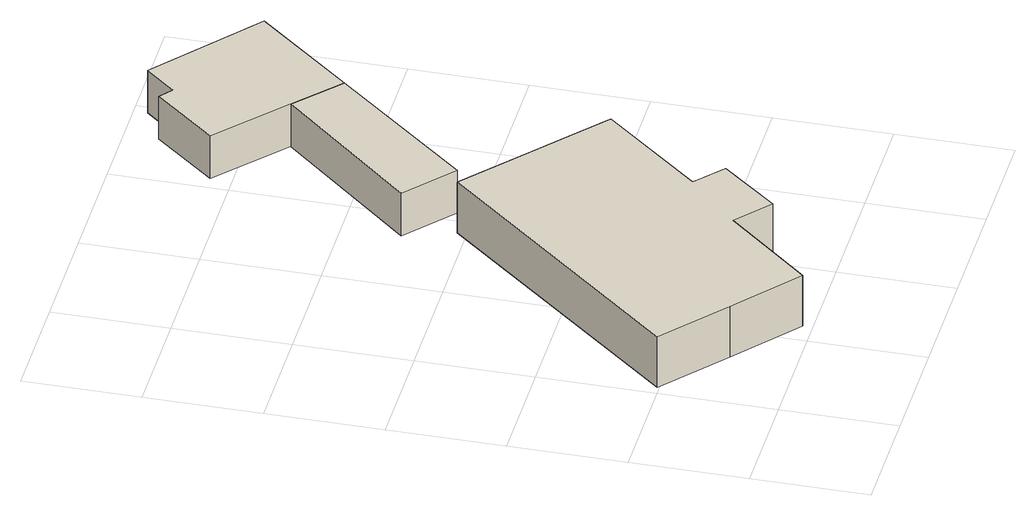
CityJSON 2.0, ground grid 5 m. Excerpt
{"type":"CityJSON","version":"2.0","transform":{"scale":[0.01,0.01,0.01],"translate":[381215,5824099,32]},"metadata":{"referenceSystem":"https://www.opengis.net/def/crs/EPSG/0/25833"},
"CityObjects":{
"building1":{"type":"Building","attributes":{"Gemeindeschluessel":"11000012","BezugspunktDach":"2200","function":"31001_1010","measuredHeight":4.93,"storeysAboveGround":1},"address":[{"country":"Germany","locality":"Berlin","thoroughfareNumber":"43","thoroughfareName":"Straße R (HOKA IV)"}],"geometry":[{"type":"Solid","lod":"1","boundaries":[[[[0,1,2,3,4,5,6,7,8,9,10]],[[11,12,13,14,15,16,17,18,19,20,21]],[[11,21,10,9]],[[12,11,9,8]],[[13,12,8,7]],[[14,13,7,6]],[[15,14,6,5]],[[16,15,5,4]],[[17,16,4,3]],[[18,17,3,2]],[[19,18,2,1]],[[20,19,1,0]],[[21,20,0,10]]]]}]},
"building2":{"type":"Building","attributes":{"Gemeindeschluessel":"11000012","function":"31001_1313"},"address":[{"country":"Germany","locality":"Berlin","thoroughfareNumber":"41 (2)","thoroughfareName":"Straße R (HOKA IV)"}],"children":["building2-1","building2-2"]},
"building2-1":{"type":"BuildingPart","attributes":{"BezugspunktDach":"2200","measuredHeight":2.06,"storeysAboveGround":1},"parents":["building2"],"geometry":[{"type":"Solid","lod":"1","boundaries":[[[[22,23,24,25,26,27,28]],[[29,30,31,32,33,34,35]],[[29,35,28,27]],[[30,29,27,26]],[[31,30,26,25]],[[32,31,25,24]],[[33,32,24,23]],[[35,34,22,28]],[[23,22,34,33]]]]}]},
"building2-2":{"type":"BuildingPart","attributes":{"BezugspunktDach":"2200","measuredHeight":2.06,"storeysAboveGround":1},"parents":["building2"],"geometry":[{"type":"Solid","lod":"1","boundaries":[[[[36,23,22,37]],[[34,33,38,39]],[[34,39,37,22]],[[38,33,23,36]],[[39,38,36,37]],[[22,23,33,34]]]]}]}
},
"vertices":[
[322,276,251],[601,44,251],[914,404,251],[1065,276,251],[1266,518,251],[1143,625,251],[1500,1045,251],[1345,1179,251],[1204,1300,251],[924,1541,251],[44,509,251],[924,1541,5],[1204,1300,5],[1345,1179,5],[1500,1045,5],[1143,625,5],[1266,518,5],[1065,276,5],[914,404,5],[601,44,5],[322,276,5],[44,509,5],
[1226,2298,308],[1421,2123,308],[1773,2537,308],[1327,2909,308],[1214,2780,308],[1156,2825,308],[933,2560,308],[1156,2825,101],[1214,2780,101],[1327,2909,101],[1773,2537,101],[1421,2123,101],[1226,2298,101],[933,2560,101],
[924,1541,308],[714,1722,308],[924,1541,101],[714,1722,101]
]}
